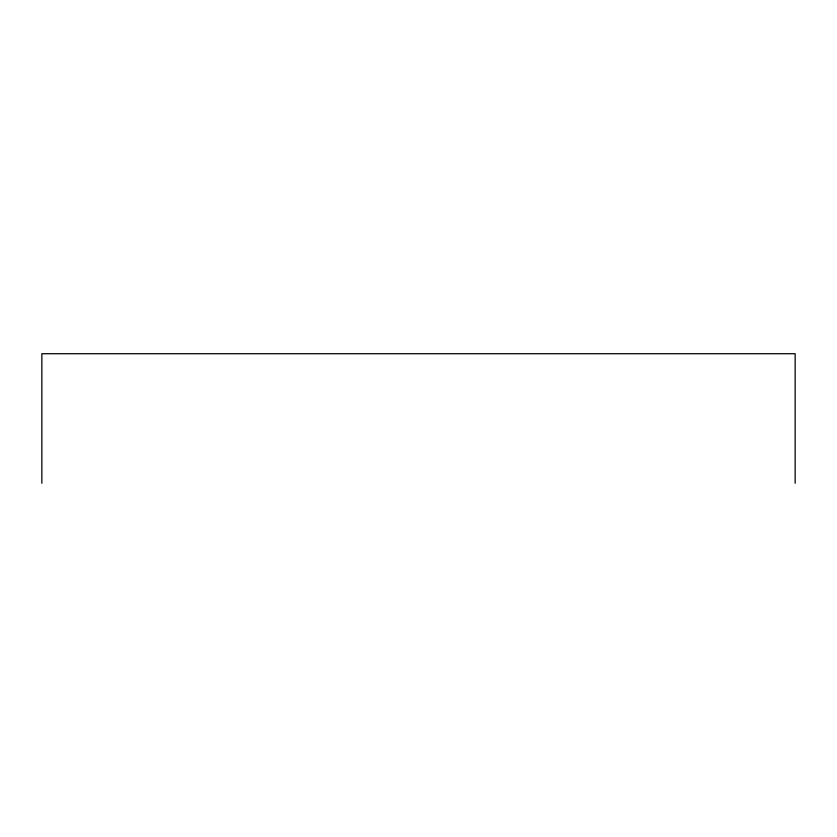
<?xml version="1.0" encoding="UTF-8"?>
<svg xmlns="http://www.w3.org/2000/svg" width="837" height="837" viewBox="0 0 837 837"><rect width="100%" height="100%" fill="white"/><g stroke="black" fill="none" stroke-linecap="round" stroke-linejoin="round"><path stroke-width="1.26" d="M795.15 483.284L795.15 353.716L41.85 353.716L41.85 483.284"/></g></svg>
